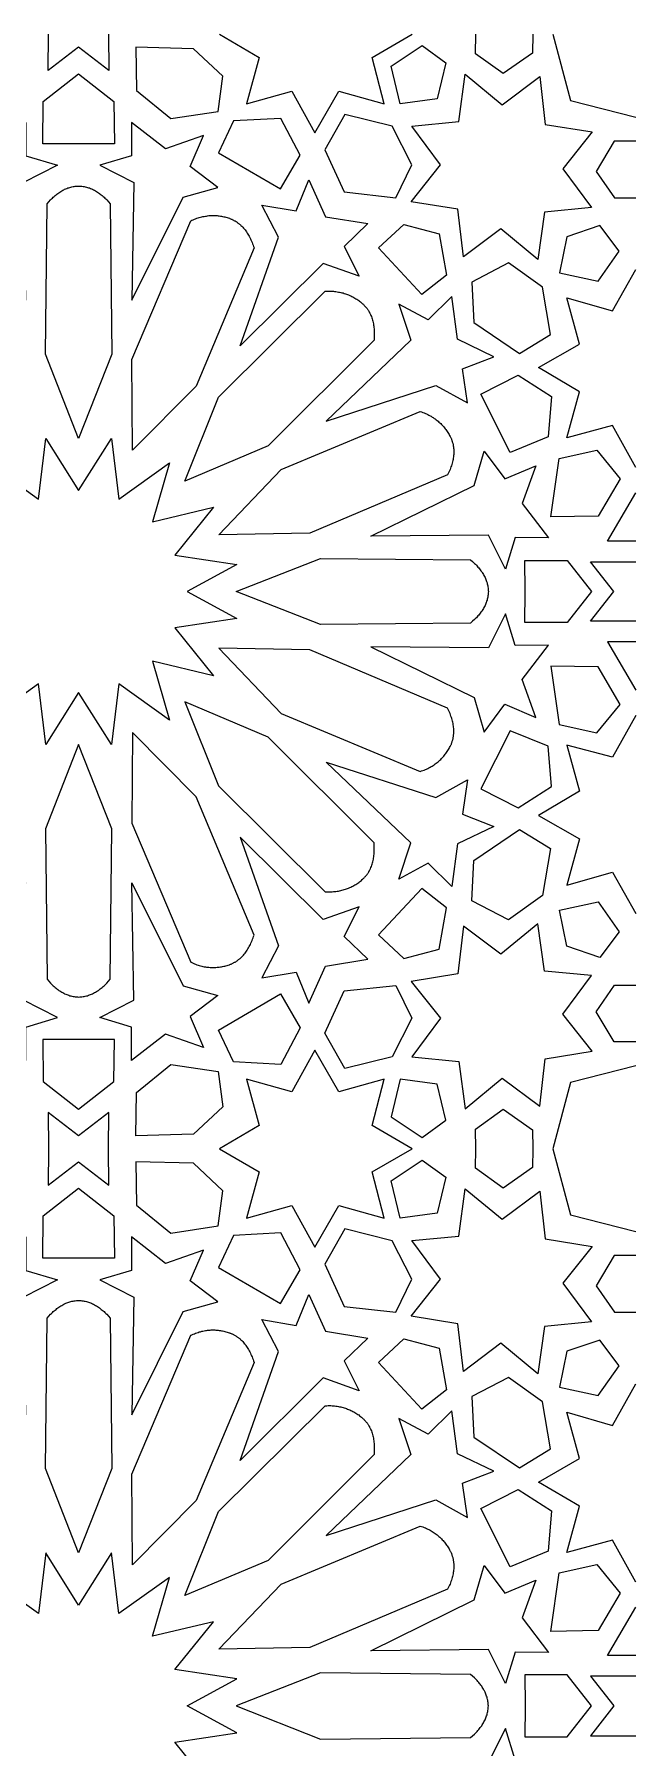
# Model space of a CAD drawing. Header units: millimetres. Extents: x -169 to 2587, y -2213 to 542.
# Drawn here: x 2091 to 2587, y -870 to 542 of the extents above; entities that cross this region are included whole.
import ezdxf

# ---------------------------------------------------------------- set-up
doc = ezdxf.new("R2010")
doc.units = ezdxf.units.MM

msp = doc.modelspace()

# ---------------------------------------------------------------- linework, layer by layer
at = {"color": 1, "lineweight": 20}
for points in [[(2152.6, 541.8), (2152.9, 511.9), (2127.9, 531.2), (2102.9, 511.9), (2103.2, 541.8)], [(2244.1, 541.8), (2276.8, 522.7), (2266.2, 484.6), (2303.8, 495), (2322.7, 460.6), (2342.3, 495), (2379.7, 484.6), (2369.8, 522.7), (2402.9, 541.8)], [(2502.4, 541.8), (2502, 526.3), (2477.8, 509.4), (2455, 525.8), (2455.3, 541.8)], [(2518.9, 541.8), (2533.5, 487.3), (2587.2, 473.6)], [(2587.2, 453.8), (2569.3, 453.8), (2554.6, 428.9), (2569.7, 407.1), (2587.2, 407.1)], [(2587.2, 184.8), (2568, 219.4), (2530.5, 209.3), (2540.8, 247.3), (2507, 267.2), (2540.8, 286.5), (2530.5, 324.7), (2568, 313.9), (2587.2, 348.1)], [(2053, 188.7), (2094.9, 158.9), (2101, 208.9), (2127.9, 165.9), (2154.9, 208.9), (2161, 158.9), (2202.9, 188.7), (2188.8, 140.3), (2239.2, 152.2), (2207.1, 112.7), (2258.4, 105), (2217.3, 82.8), (2258.4, 60.5), (2207.1, 52.8), (2239.2, 13.3), (2188.8, 25.3), (2202.9, -23.1), (2161, 6.6), (2154.9, -43.3), (2127.9, -0.4), (2101, -43.3), (2094.9, 6.6), (2053, -23.1)], [(2587.2, 124.3), (2564, 124.3), (2587.2, 164.1)], [(2587.2, 58.2), (2549.9, 58.2), (2569.2, 82.8), (2549.9, 107.3), (2587.2, 107.3)], [(2587.2, 41.2), (2564, 41.2), (2587.2, 1.5)], [(2587.2, -19.3), (2568, -53.8), (2530.5, -43.7), (2540.8, -81.8), (2507, -101.7), (2540.8, -121), (2530.5, -159.2), (2568, -148.4), (2587.2, -182.6)], [(2587.2, -288.2), (2569.3, -288.2), (2554.6, -263.4), (2569.7, -241.5), (2587.2, -241.5)], [(2587.2, -308.1), (2533.5, -321.8), (2518.9, -376.3), (2533.5, -430.8), (2587.2, -444.5)], [(2587.2, -464.3), (2569.3, -464.3), (2554.6, -489.2), (2569.7, -511), (2587.2, -511)], [(2587.2, -733.3), (2568, -698.7), (2530.5, -708.8), (2540.8, -670.8), (2507, -650.9), (2540.8, -631.6), (2530.5, -593.4), (2568, -604.2), (2587.2, -570)], [(2239.2, -904.8), (2207.1, -865.3), (2258.4, -857.6), (2217.3, -835.3), (2258.4, -813.1), (2207.1, -805.4), (2239.2, -765.9), (2188.8, -777.8), (2202.9, -729.5), (2161, -759.2), (2154.9, -709.3), (2127.9, -752.2), (2101, -709.3), (2094.9, -759.2), (2053, -729.5), (2067.1, -777.8), (2016.7, -765.9), (2048.8, -805.4), (1997.5, -813.1), (2038.5, -835.3), (1997.5, -857.6), (2048.8, -865.3), (2016.7, -904.8)], [(2587.2, -793.8), (2564, -793.8), (2587.2, -754)], [(2587.2, -810.8), (2549.9, -810.8), (2569.2, -835.3), (2549.9, -859.9), (2587.2, -859.9)]]:
    msp.add_lwpolyline(points, dxfattribs=at)
for points in [[(2175.5, 495.4), (2203.9, 472.3), (2242.9, 478.2), (2246.8, 507.2), (2222.7, 529.9), (2175.2, 531.1)], [(2392.9, 484.5), (2385.5, 515.6), (2411.2, 532.5), (2430.6, 518.4), (2423.4, 488.7)], [(2127.9, 451.7), (2098.5, 451.7), (2098.8, 486.5), (2127.9, 509.3), (2157, 486.5), (2157.4, 451.7)], [(2446.6, 508.9), (2477.1, 483.7), (2508.2, 506.9), (2512.6, 467.6), (2551.2, 461.4), (2527, 431), (2550.6, 399.1), (2511.9, 395.4), (2506.6, 356.4), (2476.1, 381.6), (2445.1, 358.4), (2440.6, 397.7), (2402, 403.9), (2426.2, 434.3), (2402.6, 466.2), (2441.3, 469.9)], [(2084.5, 469.1), (2084.4, 441.6), (2110.5, 433.9), (2082.6, 419.6), (2084.1, 322.7), (2041.7, 407.6), (2013.3, 415.7), (2036.1, 433), (2025, 458.3), (2056.2, 447.4)], [(2171.4, 469.1), (2171.5, 441.6), (2145.4, 433.9), (2173.3, 419.6), (2171.8, 322.7), (2214.2, 407.6), (2242.6, 415.7), (2219.8, 433), (2230.8, 458.3), (2199.6, 447.4)], [(2243.3, 444.1), (2294.4, 414.4), (2310.5, 442.2), (2294.6, 472.4), (2255.6, 470.4)], [(2346.7, 411.9), (2389.5, 407.2), (2402.6, 434.3), (2386.3, 466), (2347.4, 475.8), (2330.8, 446.6)], [(2100.7, 278.4), (2101.9, 402.2), (2103.3, 403.9), (2104.8, 405.4), (2105.5, 406.2), (2106.3, 406.9), (2107, 407.6), (2107.8, 408.3), (2108.5, 408.9), (2109.3, 409.6), (2110, 410.2), (2110.8, 410.7), (2111.6, 411.3), (2112.4, 411.8), (2113.2, 412.3), (2114, 412.8), (2114.8, 413.3), (2115.6, 413.7), (2116.4, 414.1), (2117.3, 414.5), (2118.1, 414.8), (2119, 415.2), (2119.8, 415.4), (2120.7, 415.7), (2121.6, 416), (2122.4, 416.2), (2123.3, 416.3), (2124.2, 416.5), (2125.1, 416.6), (2126.1, 416.7), (2127, 416.8), (2127.9, 416.8), (2128.9, 416.8), (2129.8, 416.7), (2130.7, 416.6), (2131.6, 416.5), (2132.5, 416.3), (2133.4, 416.2), (2134.3, 416), (2135.2, 415.7), (2136, 415.4), (2136.9, 415.2), (2137.7, 414.8), (2138.6, 414.5), (2139.4, 414.1), (2140.2, 413.7), (2141.1, 413.3), (2141.9, 412.8), (2142.7, 412.3), (2143.5, 411.8), (2144.3, 411.3), (2145, 410.7), (2145.8, 410.2), (2146.6, 409.6), (2147.3, 408.9), (2148.1, 408.3), (2148.9, 407.6), (2149.6, 406.9), (2150.3, 406.2), (2151.1, 405.4), (2152.5, 403.9), (2154, 402.2), (2155.2, 278.4), (2127.9, 208.9)], [(2366.4, 385.8), (2346.7, 367), (2359.1, 342.5), (2329.6, 353), (2261.1, 285.1), (2292.8, 374.7), (2279, 401), (2307.2, 396.3), (2317.7, 421.8), (2331.4, 391.5)], [(2272.5, 365.8), (2224.8, 252), (2172.2, 199.1), (2171.7, 273.8), (2220.3, 388.1), (2221.3, 388.6), (2222.3, 389), (2223.4, 389.5), (2224.4, 389.9), (2225.4, 390.2), (2226.4, 390.6), (2227.4, 390.9), (2228.4, 391.1), (2229.4, 391.4), (2230.4, 391.6), (2231.4, 391.8), (2232.4, 392), (2233.4, 392.1), (2234.3, 392.3), (2235.3, 392.4), (2236.3, 392.4), (2237.2, 392.5), (2238.2, 392.5), (2239.2, 392.5), (2240.1, 392.5), (2241, 392.4), (2242, 392.4), (2242.9, 392.3), (2243.9, 392.2), (2244.8, 392), (2245.7, 391.9), (2246.6, 391.7), (2247.6, 391.5), (2248.5, 391.3), (2249.4, 391.1), (2250.3, 390.8), (2251.2, 390.6), (2252.2, 390.2), (2252.7, 390), (2253.2, 389.8), (2253.7, 389.6), (2254.2, 389.4), (2254.6, 389.2), (2255.1, 389), (2255.6, 388.7), (2256, 388.5), (2256.5, 388.2), (2256.9, 388), (2257.4, 387.7), (2257.8, 387.5), (2258.2, 387.2), (2258.6, 386.9), (2259, 386.6), (2259.4, 386.3), (2259.8, 386), (2260.2, 385.7), (2260.6, 385.4), (2261, 385.1), (2261.4, 384.7), (2261.7, 384.4), (2262.5, 383.7), (2263.2, 383), (2263.8, 382.2), (2264.5, 381.5), (2265.1, 380.7), (2265.8, 379.9), (2266.4, 379), (2266.9, 378.1), (2267.5, 377.2), (2268, 376.3), (2268.5, 375.4), (2269, 374.4), (2269.5, 373.4), (2270, 372.4), (2270.4, 371.4), (2270.9, 370.3), (2271.3, 369.2), (2271.7, 368.1), (2272.1, 367)], [(2410.8, 327.4), (2375.1, 365.8), (2395.9, 385.2), (2425.1, 377.5), (2431.1, 343.3)], [(2557.6, 384.2), (2530.4, 375), (2524.4, 345.4), (2556.2, 338.4), (2573.6, 363.1)], [(2452.1, 337.6), (2453.7, 304.3), (2491.5, 278.8), (2516.8, 294.6), (2510.4, 333.4), (2482.3, 353.4)], [(2371.5, 289.9), (2284.3, 202.8), (2215.5, 173.7), (2243.1, 242.9), (2331.3, 330.1), (2332.5, 330.2), (2333.6, 330.2), (2334.7, 330.2), (2335.8, 330.2), (2336.9, 330.1), (2338, 330.1), (2339, 330), (2340, 329.8), (2341.1, 329.7), (2342.1, 329.5), (2343.1, 329.4), (2344, 329.1), (2345, 328.9), (2346, 328.7), (2346.9, 328.4), (2347.8, 328.1), (2348.7, 327.8), (2349.6, 327.4), (2350.5, 327.1), (2351.4, 326.7), (2352.3, 326.3), (2353.1, 325.9), (2354, 325.4), (2354.8, 325), (2355.6, 324.5), (2356.4, 324), (2357.2, 323.5), (2358, 323), (2358.8, 322.5), (2359.5, 321.9), (2360.3, 321.3), (2361, 320.7), (2361.8, 320), (2362.2, 319.7), (2362.6, 319.3), (2363, 318.9), (2363.3, 318.6), (2363.7, 318.2), (2364, 317.8), (2364.4, 317.4), (2364.7, 317), (2365, 316.6), (2365.4, 316.2), (2365.7, 315.8), (2366, 315.4), (2366.3, 315), (2366.5, 314.6), (2366.8, 314.2), (2367.1, 313.7), (2367.3, 313.3), (2367.6, 312.9), (2367.8, 312.4), (2368.1, 312), (2368.3, 311.6), (2368.5, 311.1), (2368.9, 310.2), (2369.3, 309.3), (2369.6, 308.3), (2370, 307.4), (2370.3, 306.4), (2370.5, 305.4), (2370.8, 304.4), (2371, 303.4), (2371.1, 302.3), (2371.3, 301.3), (2371.4, 300.2), (2371.5, 299.1), (2371.6, 298), (2371.7, 296.9), (2371.7, 295.8), (2371.7, 294.6), (2371.7, 293.5), (2371.6, 292.3), (2371.6, 291.1)], [(2435.5, 325.8), (2416.1, 306.6), (2392, 319.6), (2401.7, 289.9), (2332, 223.2), (2422.4, 252.6), (2448.4, 238.1), (2444.4, 266.3), (2470.2, 276.2), (2440.2, 290.7)], [(2459.5, 245.3), (2490.2, 261.1), (2517.7, 243.5), (2515, 210.2), (2483.6, 197.4)], [(2432.1, 179), (2318.4, 130.8), (2243.6, 129.5), (2295, 183.2), (2409.6, 231.1), (2410.7, 230.7), (2411.8, 230.3), (2412.8, 229.9), (2413.8, 229.5), (2414.8, 229), (2415.8, 228.5), (2416.7, 228.1), (2417.6, 227.6), (2418.5, 227.1), (2419.4, 226.5), (2420.3, 226), (2421.1, 225.4), (2421.9, 224.9), (2422.7, 224.3), (2423.5, 223.7), (2424.2, 223.1), (2425, 222.4), (2425.7, 221.8), (2426.4, 221.1), (2427.1, 220.4), (2427.7, 219.8), (2428.4, 219.1), (2429, 218.3), (2429.6, 217.6), (2430.2, 216.9), (2430.7, 216.1), (2431.3, 215.4), (2431.8, 214.6), (2432.3, 213.8), (2432.8, 213), (2433.3, 212.2), (2433.8, 211.4), (2434.3, 210.4), (2434.5, 209.9), (2434.7, 209.4), (2435, 209), (2435.2, 208.5), (2435.4, 208), (2435.5, 207.5), (2435.7, 207), (2435.9, 206.5), (2436, 206.1), (2436.2, 205.6), (2436.3, 205.1), (2436.4, 204.6), (2436.6, 204.1), (2436.7, 203.6), (2436.8, 203.1), (2436.8, 202.6), (2436.9, 202.1), (2437, 201.7), (2437.1, 201.2), (2437.1, 200.7), (2437.2, 200.2), (2437.2, 199.7), (2437.2, 198.7), (2437.2, 197.7), (2437.2, 196.7), (2437.2, 195.7), (2437.1, 194.7), (2437, 193.6), (2436.8, 192.6), (2436.6, 191.6), (2436.4, 190.6), (2436.2, 189.5), (2435.9, 188.5), (2435.6, 187.5), (2435.2, 186.4), (2434.9, 185.4), (2434.5, 184.3), (2434.1, 183.3), (2433.6, 182.2), (2433.1, 181.1), (2432.6, 180.1)], [(2515.2, 126.9), (2487.8, 127.2), (2479.8, 101.2), (2465.7, 129.2), (2368.7, 128.3), (2454, 170.1), (2462.2, 198.5), (2479.4, 175.6), (2504.8, 186.4), (2493.7, 155.3)], [(2524.2, 192.4), (2555, 199.2), (2574.4, 175.7), (2556.2, 144.8), (2517.3, 144.2)], [(2465.7, 82.8), (2465.6, 81.8), (2465.6, 80.9), (2465.5, 80), (2465.4, 79.1), (2465.2, 78.2), (2465, 77.3), (2464.8, 76.4), (2464.6, 75.5), (2464.3, 74.7), (2464, 73.8), (2463.7, 73), (2463.3, 72.1), (2463, 71.3), (2462.6, 70.5), (2462.1, 69.6), (2461.7, 68.8), (2461.2, 68), (2460.7, 67.2), (2460.2, 66.4), (2459.6, 65.7), (2459, 64.9), (2458.4, 64.1), (2457.8, 63.4), (2457.1, 62.6), (2456.5, 61.8), (2455.8, 61.1), (2455, 60.4), (2454.3, 59.6), (2452.7, 58.2), (2451.1, 56.7), (2327.2, 55.5), (2257.7, 82.8), (2327.2, 110), (2451.1, 108.8), (2452.7, 107.4), (2454.3, 105.9), (2455, 105.2), (2455.8, 104.4), (2456.5, 103.7), (2457.1, 102.9), (2457.8, 102.2), (2458.4, 101.4), (2459, 100.7), (2459.6, 99.9), (2460.2, 99.1), (2460.7, 98.3), (2461.2, 97.5), (2461.7, 96.7), (2462.1, 95.9), (2462.6, 95.1), (2463, 94.3), (2463.3, 93.4), (2463.7, 92.6), (2464, 91.7), (2464.3, 90.9), (2464.6, 90), (2464.8, 89.1), (2465, 88.3), (2465.2, 87.4), (2465.4, 86.5), (2465.5, 85.6), (2465.6, 84.6), (2465.6, 83.7)], [(2496.1, 82.3), (2496.1, 82.8), (2496.1, 83.3), (2495.8, 108.3), (2530.6, 108.3), (2550.7, 82.8), (2530.6, 57.2), (2495.8, 57.2)], [(2515.2, 38.6), (2487.8, 38.3), (2479.8, 64.3), (2465.7, 36.4), (2368.7, 37.2), (2454, -4.6), (2462.2, -33), (2479.4, -10), (2504.8, -20.9), (2493.7, 10.2)], [(2432.1, -13.4), (2318.4, 34.8), (2243.6, 36.1), (2295, -17.6), (2409.6, -65.5), (2410.7, -65.1), (2411.8, -64.8), (2412.8, -64.3), (2413.8, -63.9), (2414.8, -63.5), (2415.8, -63), (2416.7, -62.5), (2417.6, -62), (2418.5, -61.5), (2419.4, -61), (2420.3, -60.5), (2421.1, -59.9), (2421.9, -59.3), (2422.7, -58.7), (2423.5, -58.1), (2424.2, -57.5), (2425, -56.9), (2425.7, -56.2), (2426.4, -55.6), (2427.1, -54.9), (2427.7, -54.2), (2428.4, -53.5), (2429, -52.8), (2429.6, -52.1), (2430.2, -51.3), (2430.7, -50.6), (2431.3, -49.8), (2431.8, -49), (2432.3, -48.3), (2432.8, -47.5), (2433.3, -46.6), (2433.8, -45.8), (2434.3, -44.9), (2434.5, -44.4), (2434.7, -43.9), (2435, -43.4), (2435.2, -42.9), (2435.4, -42.5), (2435.5, -42), (2435.7, -41.5), (2435.9, -41), (2436, -40.5), (2436.2, -40), (2436.3, -39.5), (2436.4, -39.1), (2436.6, -38.6), (2436.7, -38.1), (2436.8, -37.6), (2436.8, -37.1), (2436.9, -36.6), (2437, -36.1), (2437.1, -35.6), (2437.1, -35.1), (2437.2, -34.6), (2437.2, -34.1), (2437.2, -33.1), (2437.2, -32.1), (2437.2, -31.1), (2437.2, -30.1), (2437.1, -29.1), (2437, -28.1), (2436.8, -27.1), (2436.6, -26.1), (2436.4, -25), (2436.2, -24), (2435.9, -23), (2435.6, -21.9), (2435.2, -20.9), (2434.9, -19.8), (2434.5, -18.8), (2434.1, -17.7), (2433.6, -16.7), (2433.1, -15.6), (2432.6, -14.5)], [(2524.2, -26.8), (2555, -33.6), (2574.4, -10.2), (2556.2, 20.7), (2517.3, 21.3)], [(2371.5, -124.4), (2284.3, -37.2), (2215.5, -8.2), (2243.1, -77.3), (2331.3, -164.6), (2332.5, -164.6), (2333.6, -164.6), (2334.7, -164.7), (2335.8, -164.6), (2336.9, -164.6), (2338, -164.5), (2339, -164.4), (2340, -164.3), (2341.1, -164.2), (2342.1, -164), (2343.1, -163.8), (2344, -163.6), (2345, -163.4), (2346, -163.1), (2346.9, -162.8), (2347.8, -162.5), (2348.7, -162.2), (2349.6, -161.9), (2350.5, -161.5), (2351.4, -161.2), (2352.3, -160.8), (2353.1, -160.3), (2354, -159.9), (2354.8, -159.5), (2355.6, -159), (2356.4, -158.5), (2357.2, -158), (2358, -157.5), (2358.8, -156.9), (2359.5, -156.4), (2360.3, -155.8), (2361, -155.2), (2361.8, -154.5), (2362.2, -154.1), (2362.6, -153.8), (2363, -153.4), (2363.3, -153), (2363.7, -152.6), (2364, -152.3), (2364.4, -151.9), (2364.7, -151.5), (2365, -151.1), (2365.4, -150.7), (2365.7, -150.3), (2366, -149.9), (2366.3, -149.5), (2366.5, -149), (2366.8, -148.6), (2367.1, -148.2), (2367.3, -147.8), (2367.6, -147.3), (2367.8, -146.9), (2368.1, -146.5), (2368.3, -146), (2368.5, -145.6), (2368.9, -144.7), (2369.3, -143.7), (2369.6, -142.8), (2370, -141.8), (2370.3, -140.8), (2370.5, -139.9), (2370.8, -138.8), (2371, -137.8), (2371.1, -136.8), (2371.3, -135.7), (2371.4, -134.7), (2371.5, -133.6), (2371.6, -132.5), (2371.7, -131.4), (2371.7, -130.2), (2371.7, -129.1), (2371.7, -127.9), (2371.6, -126.8), (2371.6, -125.6)], [(2272.5, -200.3), (2224.8, -86.4), (2172.2, -33.5), (2171.7, -108.2), (2220.3, -222.6), (2221.3, -223), (2222.3, -223.5), (2223.4, -223.9), (2224.4, -224.3), (2225.4, -224.7), (2226.4, -225), (2227.4, -225.3), (2228.4, -225.6), (2229.4, -225.9), (2230.4, -226.1), (2231.4, -226.3), (2232.4, -226.5), (2233.4, -226.6), (2234.3, -226.7), (2235.3, -226.8), (2236.3, -226.9), (2237.2, -226.9), (2238.2, -227), (2239.2, -227), (2240.1, -226.9), (2241, -226.9), (2242, -226.8), (2242.9, -226.7), (2243.9, -226.6), (2244.8, -226.5), (2245.7, -226.3), (2246.6, -226.2), (2247.6, -226), (2248.5, -225.8), (2249.4, -225.5), (2250.3, -225.3), (2251.2, -225), (2252.2, -224.7), (2252.7, -224.5), (2253.2, -224.3), (2253.7, -224.1), (2254.2, -223.9), (2254.6, -223.7), (2255.1, -223.4), (2255.6, -223.2), (2256, -223), (2256.5, -222.7), (2256.9, -222.5), (2257.4, -222.2), (2257.8, -221.9), (2258.2, -221.7), (2258.6, -221.4), (2259, -221.1), (2259.4, -220.8), (2259.8, -220.5), (2260.2, -220.2), (2260.6, -219.9), (2261, -219.5), (2261.4, -219.2), (2261.7, -218.9), (2262.5, -218.2), (2263.2, -217.5), (2263.8, -216.7), (2264.5, -215.9), (2265.1, -215.1), (2265.8, -214.3), (2266.4, -213.5), (2266.9, -212.6), (2267.5, -211.7), (2268, -210.8), (2268.5, -209.8), (2269, -208.9), (2269.5, -207.9), (2270, -206.9), (2270.4, -205.8), (2270.9, -204.8), (2271.3, -203.7), (2271.7, -202.6), (2272.1, -201.4)], [(2459.5, -79.8), (2490.2, -95.5), (2517.7, -78), (2515, -44.6), (2483.6, -31.9)], [(2100.7, -112.8), (2101.9, -236.7), (2103.3, -238.3), (2104.8, -239.9), (2105.5, -240.6), (2106.3, -241.4), (2107, -242.1), (2107.8, -242.7), (2108.5, -243.4), (2109.3, -244), (2110, -244.6), (2110.8, -245.2), (2111.6, -245.8), (2112.4, -246.3), (2113.2, -246.8), (2114, -247.3), (2114.8, -247.7), (2115.6, -248.2), (2116.4, -248.6), (2117.3, -248.9), (2118.1, -249.3), (2119, -249.6), (2119.8, -249.9), (2120.7, -250.2), (2121.6, -250.4), (2122.4, -250.6), (2123.3, -250.8), (2124.2, -251), (2125.1, -251.1), (2126.1, -251.2), (2127, -251.2), (2127.9, -251.3), (2128.9, -251.2), (2129.8, -251.2), (2130.7, -251.1), (2131.6, -251), (2132.5, -250.8), (2133.4, -250.6), (2134.3, -250.4), (2135.2, -250.2), (2136, -249.9), (2136.9, -249.6), (2137.7, -249.3), (2138.6, -248.9), (2139.4, -248.6), (2140.2, -248.2), (2141.1, -247.7), (2141.9, -247.3), (2142.7, -246.8), (2143.5, -246.3), (2144.3, -245.8), (2145, -245.2), (2145.8, -244.6), (2146.6, -244), (2147.3, -243.4), (2148.1, -242.7), (2148.9, -242.1), (2149.6, -241.4), (2150.3, -240.6), (2151.1, -239.9), (2152.5, -238.3), (2154, -236.7), (2155.2, -112.8), (2127.9, -43.3)], [(2435.5, -160.3), (2416.1, -141), (2392, -154.1), (2401.7, -124.3), (2332, -57.7), (2422.4, -87), (2448.4, -72.5), (2444.4, -100.8), (2470.2, -110.7), (2440.2, -125.1)], [(2366.4, -220.2), (2346.7, -201.4), (2359.1, -177), (2329.6, -187.5), (2261.1, -119.6), (2292.8, -209.2), (2279, -235.5), (2307.2, -230.8), (2317.7, -256.3), (2331.4, -226)], [(2452.1, -172.1), (2453.7, -138.7), (2491.5, -113.3), (2516.8, -129), (2510.4, -167.8), (2482.3, -187.8)], [(2084.5, -303.5), (2084.4, -276.1), (2110.5, -268.3), (2082.6, -254), (2084.1, -157.1), (2041.7, -242.1), (2013.3, -250.1), (2036.1, -267.4), (2025, -292.8), (2056.2, -281.8)], [(2171.4, -303.5), (2171.5, -276.1), (2145.4, -268.3), (2173.3, -254), (2171.8, -157.1), (2214.2, -242.1), (2242.6, -250.1), (2219.8, -267.4), (2230.8, -292.8), (2199.6, -281.8)], [(2410.8, -161.9), (2375.1, -200.2), (2395.9, -219.7), (2425.1, -211.9), (2431.1, -177.7)], [(2557.6, -218.7), (2530.4, -209.4), (2524.4, -179.8), (2556.2, -172.8), (2573.6, -197.5)], [(2446.6, -343.3), (2477.1, -318.2), (2508.2, -341.3), (2512.6, -302.1), (2551.2, -295.9), (2527, -265.5), (2550.6, -233.6), (2511.9, -229.9), (2506.6, -190.9), (2476.1, -216.1), (2445.1, -192.9), (2440.6, -232.2), (2402, -238.4), (2426.2, -268.7), (2402.6, -300.7), (2441.3, -304.4)], [(2243.3, -278.5), (2294.4, -248.8), (2310.5, -276.6), (2294.6, -306.9), (2255.6, -304.8)], [(2346.7, -246.3), (2389.5, -241.7), (2402.6, -268.8), (2386.3, -300.5), (2347.4, -310.2), (2330.8, -281.1)], [(2127.9, -286.2), (2098.5, -286.2), (2098.8, -320.9), (2127.9, -343.7), (2157, -320.9), (2157.4, -286.2)], [(2369.8, -357.2), (2379.7, -319), (2342.3, -329.5), (2322.7, -295.1), (2303.8, -329.5), (2266.2, -319), (2276.8, -357.2), (2244.1, -376.3), (2276.8, -395.4), (2266.2, -433.6), (2303.8, -423.1), (2322.7, -457.5), (2342.3, -423.1), (2379.7, -433.6), (2369.8, -395.4), (2402.9, -376.3)], [(2175.5, -329.9), (2203.9, -306.8), (2242.9, -312.7), (2246.8, -341.7), (2222.7, -364.3), (2175.2, -365.6)], [(2392.9, -319), (2385.5, -350), (2411.2, -366.9), (2430.6, -352.8), (2423.4, -323.2)], [(2152.9, -346.3), (2127.9, -365.6), (2102.9, -346.3), (2103.2, -376.3), (2102.9, -406.2), (2127.9, -387), (2152.9, -406.2), (2152.6, -376.3)], [(2455, -360.3), (2477.8, -343.8), (2502, -360.7), (2502.4, -376.3), (2502, -391.8), (2477.8, -408.8), (2455, -392.3), (2455.3, -376.3)], [(2175.5, -422.7), (2203.9, -445.8), (2242.9, -439.9), (2246.8, -410.9), (2222.7, -388.2), (2175.2, -387)], [(2392.9, -433.6), (2385.5, -402.6), (2411.2, -385.6), (2430.6, -399.7), (2423.4, -429.4)], [(2127.9, -466.4), (2098.5, -466.4), (2098.8, -431.6), (2127.9, -408.9), (2157, -431.6), (2157.4, -466.4)], [(2446.6, -409.2), (2477.1, -434.4), (2508.2, -411.2), (2512.6, -450.5), (2551.2, -456.7), (2527, -487.1), (2550.6, -519), (2511.9, -522.7), (2506.6, -561.7), (2476.1, -536.5), (2445.1, -559.7), (2440.6, -520.4), (2402, -514.2), (2426.2, -483.8), (2402.6, -451.9), (2441.3, -448.2)], [(2084.5, -449), (2084.4, -476.5), (2110.5, -484.2), (2082.6, -498.5), (2084.1, -595.5), (2041.7, -510.5), (2013.3, -502.4), (2036.1, -485.1), (2025, -459.8), (2056.2, -470.7)], [(2171.4, -449), (2171.5, -476.5), (2145.4, -484.2), (2173.3, -498.5), (2171.8, -595.5), (2214.2, -510.5), (2242.6, -502.4), (2219.8, -485.1), (2230.8, -459.8), (2199.6, -470.7)], [(2243.3, -474), (2294.4, -503.7), (2310.5, -476), (2294.6, -445.7), (2255.6, -447.7)], [(2346.7, -506.2), (2389.5, -510.9), (2402.6, -483.8), (2386.3, -452.1), (2347.4, -442.3), (2330.8, -471.5)], [(2100.7, -639.8), (2101.9, -515.9), (2103.3, -514.2), (2104.8, -512.7), (2105.5, -511.9), (2106.3, -511.2), (2107, -510.5), (2107.8, -509.8), (2108.5, -509.2), (2109.3, -508.6), (2110, -507.9), (2110.8, -507.4), (2111.6, -506.8), (2112.4, -506.3), (2113.2, -505.8), (2114, -505.3), (2114.8, -504.8), (2115.6, -504.4), (2116.4, -504), (2117.3, -503.6), (2118.1, -503.3), (2119, -503), (2119.8, -502.7), (2120.7, -502.4), (2121.6, -502.2), (2122.4, -501.9), (2123.3, -501.8), (2124.2, -501.6), (2125.1, -501.5), (2126.1, -501.4), (2127, -501.3), (2127.9, -501.3), (2128.9, -501.3), (2129.8, -501.4), (2130.7, -501.5), (2131.6, -501.6), (2132.5, -501.8), (2133.4, -501.9), (2134.3, -502.2), (2135.2, -502.4), (2136, -502.7), (2136.9, -503), (2137.7, -503.3), (2138.6, -503.6), (2139.4, -504), (2140.2, -504.4), (2141.1, -504.8), (2141.9, -505.3), (2142.7, -505.8), (2143.5, -506.3), (2144.3, -506.8), (2145, -507.4), (2145.8, -507.9), (2146.6, -508.6), (2147.3, -509.2), (2148.1, -509.8), (2148.9, -510.5), (2149.6, -511.2), (2150.3, -511.9), (2151.1, -512.7), (2152.5, -514.2), (2154, -515.9), (2155.2, -639.8), (2127.9, -709.3)], [(2366.4, -532.3), (2346.7, -551.1), (2359.1, -575.6), (2329.6, -565.1), (2261.1, -633), (2292.8, -543.4), (2279, -517.1), (2307.2, -521.8), (2317.7, -496.3), (2331.4, -526.6)], [(2272.5, -552.3), (2224.8, -666.2), (2172.2, -719), (2171.7, -644.3), (2220.3, -530), (2221.3, -529.5), (2222.3, -529.1), (2223.4, -528.7), (2224.4, -528.3), (2225.4, -527.9), (2226.4, -527.6), (2227.4, -527.2), (2228.4, -527), (2229.4, -526.7), (2230.4, -526.5), (2231.4, -526.3), (2232.4, -526.1), (2233.4, -526), (2234.3, -525.8), (2235.3, -525.7), (2236.3, -525.7), (2237.2, -525.6), (2238.2, -525.6), (2239.2, -525.6), (2240.1, -525.6), (2241, -525.7), (2242, -525.7), (2242.9, -525.8), (2243.9, -525.9), (2244.8, -526.1), (2245.7, -526.2), (2246.6, -526.4), (2247.6, -526.6), (2248.5, -526.8), (2249.4, -527), (2250.3, -527.3), (2251.2, -527.6), (2252.2, -527.9), (2252.7, -528.1), (2253.2, -528.3), (2253.7, -528.5), (2254.2, -528.7), (2254.6, -528.9), (2255.1, -529.1), (2255.6, -529.4), (2256, -529.6), (2256.5, -529.9), (2256.9, -530.1), (2257.4, -530.4), (2257.8, -530.6), (2258.2, -530.9), (2258.6, -531.2), (2259, -531.5), (2259.4, -531.8), (2259.8, -532.1), (2260.2, -532.4), (2260.6, -532.7), (2261, -533), (2261.4, -533.4), (2261.7, -533.7), (2262.5, -534.4), (2263.2, -535.1), (2263.8, -535.9), (2264.5, -536.6), (2265.1, -537.4), (2265.8, -538.3), (2266.4, -539.1), (2266.9, -540), (2267.5, -540.9), (2268, -541.8), (2268.5, -542.7), (2269, -543.7), (2269.5, -544.7), (2270, -545.7), (2270.4, -546.8), (2270.9, -547.8), (2271.3, -548.9), (2271.7, -550), (2272.1, -551.1)], [(2410.8, -590.7), (2375.1, -552.3), (2395.9, -532.9), (2425.1, -540.7), (2431.1, -574.9)], [(2557.6, -533.9), (2530.4, -543.1), (2524.4, -572.8), (2556.2, -579.7), (2573.6, -555)], [(2452.1, -580.5), (2453.7, -613.8), (2491.5, -639.3), (2516.8, -623.5), (2510.4, -584.7), (2482.3, -564.7)], [(2371.5, -628.2), (2284.3, -715.4), (2215.5, -744.4), (2243.1, -675.2), (2331.3, -588), (2332.5, -588), (2333.6, -587.9), (2334.7, -587.9), (2335.8, -587.9), (2336.9, -588), (2338, -588.1), (2339, -588.1), (2340, -588.3), (2341.1, -588.4), (2342.1, -588.6), (2343.1, -588.8), (2344, -589), (2345, -589.2), (2346, -589.5), (2346.9, -589.7), (2347.8, -590), (2348.7, -590.3), (2349.6, -590.7), (2350.5, -591), (2351.4, -591.4), (2352.3, -591.8), (2353.1, -592.2), (2354, -592.7), (2354.8, -593.1), (2355.6, -593.6), (2356.4, -594.1), (2357.2, -594.6), (2358, -595.1), (2358.8, -595.6), (2359.5, -596.2), (2360.3, -596.8), (2361, -597.4), (2361.8, -598.1), (2362.2, -598.4), (2362.6, -598.8), (2363, -599.2), (2363.3, -599.5), (2363.7, -599.9), (2364, -600.3), (2364.4, -600.7), (2364.7, -601.1), (2365, -601.5), (2365.4, -601.9), (2365.7, -602.3), (2366, -602.7), (2366.3, -603.1), (2366.5, -603.5), (2366.8, -603.9), (2367.1, -604.4), (2367.3, -604.8), (2367.6, -605.2), (2367.8, -605.7), (2368.1, -606.1), (2368.3, -606.6), (2368.5, -607), (2368.9, -607.9), (2369.3, -608.8), (2369.6, -609.8), (2370, -610.7), (2370.3, -611.7), (2370.5, -612.7), (2370.8, -613.7), (2371, -614.7), (2371.1, -615.8), (2371.3, -616.8), (2371.4, -617.9), (2371.5, -619), (2371.6, -620.1), (2371.7, -621.2), (2371.7, -622.3), (2371.7, -623.5), (2371.7, -624.6), (2371.6, -625.8), (2371.6, -627)], [(2435.5, -592.3), (2416.1, -611.5), (2392, -598.5), (2401.7, -628.2), (2332, -694.9), (2422.4, -665.5), (2448.4, -680), (2444.4, -651.8), (2470.2, -641.9), (2440.2, -627.5)], [(2459.5, -672.8), (2490.2, -657), (2517.7, -674.6), (2515, -707.9), (2483.6, -720.7)], [(2432.1, -739.1), (2318.4, -787.3), (2243.6, -788.6), (2295, -734.9), (2409.6, -687.1), (2410.7, -687.4), (2411.8, -687.8), (2412.8, -688.2), (2413.8, -688.7), (2414.8, -689.1), (2415.8, -689.6), (2416.7, -690), (2417.6, -690.5), (2418.5, -691), (2419.4, -691.6), (2420.3, -692.1), (2421.1, -692.7), (2421.9, -693.2), (2422.7, -693.8), (2423.5, -694.4), (2424.2, -695.1), (2425, -695.7), (2425.7, -696.3), (2426.4, -697), (2427.1, -697.7), (2427.7, -698.4), (2428.4, -699.1), (2429, -699.8), (2429.6, -700.5), (2430.2, -701.2), (2430.7, -702), (2431.3, -702.8), (2431.8, -703.5), (2432.3, -704.3), (2432.8, -705.1), (2433.3, -705.9), (2433.8, -706.7), (2434.3, -707.7), (2434.5, -708.2), (2434.7, -708.7), (2435, -709.1), (2435.2, -709.6), (2435.4, -710.1), (2435.5, -710.6), (2435.7, -711.1), (2435.9, -711.6), (2436, -712), (2436.2, -712.5), (2436.3, -713), (2436.4, -713.5), (2436.6, -714), (2436.7, -714.5), (2436.8, -715), (2436.8, -715.5), (2436.9, -716), (2437, -716.5), (2437.1, -717), (2437.1, -717.4), (2437.2, -717.9), (2437.2, -718.4), (2437.2, -719.4), (2437.2, -720.4), (2437.2, -721.4), (2437.2, -722.4), (2437.1, -723.5), (2437, -724.5), (2436.8, -725.5), (2436.6, -726.5), (2436.4, -727.5), (2436.2, -728.6), (2435.9, -729.6), (2435.6, -730.7), (2435.2, -731.7), (2434.9, -732.7), (2434.5, -733.8), (2434.1, -734.9), (2433.6, -735.9), (2433.1, -737), (2432.6, -738.1)], [(2515.2, -791.2), (2487.8, -790.9), (2479.8, -816.9), (2465.7, -788.9), (2368.7, -789.8), (2454, -748), (2462.2, -719.6), (2479.4, -742.5), (2504.8, -731.7), (2493.7, -762.8)], [(2524.2, -725.7), (2555, -718.9), (2574.4, -742.4), (2556.2, -773.3), (2517.3, -773.9)], [(2465.7, -835.3), (2465.6, -834.4), (2465.6, -833.5), (2465.5, -832.6), (2465.4, -831.6), (2465.2, -830.7), (2465, -829.9), (2464.8, -829), (2464.6, -828.1), (2464.3, -827.2), (2464, -826.4), (2463.7, -825.5), (2463.3, -824.7), (2463, -823.9), (2462.6, -823), (2462.1, -822.2), (2461.7, -821.4), (2461.2, -820.6), (2460.7, -819.8), (2460.2, -819), (2459.6, -818.2), (2459, -817.5), (2458.4, -816.7), (2457.8, -815.9), (2457.1, -815.2), (2456.5, -814.4), (2455.8, -813.7), (2455, -812.9), (2454.3, -812.2), (2452.7, -810.7), (2451.1, -809.3), (2327.2, -808.1), (2257.7, -835.3), (2327.2, -862.6), (2451.1, -861.4), (2452.7, -860), (2454.3, -858.5), (2455, -857.8), (2455.8, -857), (2456.5, -856.3), (2457.1, -855.5), (2457.8, -854.8), (2458.4, -854), (2459, -853.2), (2459.6, -852.4), (2460.2, -851.7), (2460.7, -850.9), (2461.2, -850.1), (2461.7, -849.3), (2462.1, -848.5), (2462.6, -847.6), (2463, -846.8), (2463.3, -846), (2463.7, -845.2), (2464, -844.3), (2464.3, -843.4), (2464.6, -842.6), (2464.8, -841.7), (2465, -840.8), (2465.2, -839.9), (2465.4, -839), (2465.5, -838.1), (2465.6, -837.2), (2465.6, -836.3)], [(2496.1, -834.8), (2496.1, -835.3), (2496.1, -835.8), (2495.8, -860.9), (2530.6, -860.9), (2550.7, -835.3), (2530.6, -809.8), (2495.8, -809.8)], [(2515.2, -879.5), (2487.8, -879.8), (2479.8, -853.8), (2465.7, -881.7), (2368.7, -880.9), (2454, -922.7), (2462.2, -951.1), (2479.4, -928.1), (2504.8, -939), (2493.7, -907.9)]]:
    msp.add_lwpolyline(points, close=True, dxfattribs=at)

doc.saveas('drawing.dxf')
